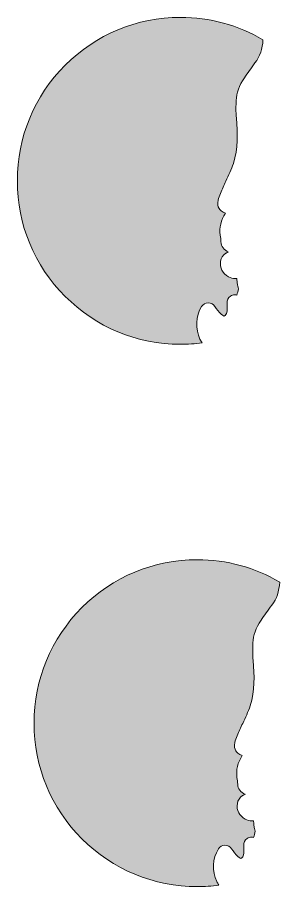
# Model space of a CAD drawing. Extents: x 5196 to 9860, y -2324 to 957.
# Drawn here: x 7336 to 7908, y -1019 to 871 of the extents above; entities that cross this region are included whole.
import ezdxf

# ---------------------------------------------------------------- set-up
doc = ezdxf.new("R2010")
doc.units = 0
doc.header["$MEASUREMENT"] = 0
doc.layers.add('Layer 1', color=7, linetype='Continuous', lineweight=0)

msp = doc.modelspace()

# ---------------------------------------------------------------- hatches: boundary and pattern name
at = {"layer": 'Layer 1', "true_color": 0xffc3f7, "transparency": 33554687}
h = msp.add_hatch(color=254, dxfattribs=at)
h.dxf.hatch_style = 2
edge = h.paths.add_edge_path()
edge.add_spline(control_points=[(7816.1, 287.1), (7816.6, 284.8), (7817.1, 282.7), (7817.7, 280.7), (7816.9, 276), (7815.6, 271.5), (7814.2, 267.3), (7812.8, 267.7), (7811.3, 267.9), (7809.8, 267.9), (7806.3, 267.9), (7803, 266.8), (7800.1, 264.8), (7795.2, 261.4), (7792.5, 255.6), (7792.9, 249.7), (7793.4, 242), (7794, 233.3), (7791.7, 227.3), (7791.1, 225.6), (7790, 224.2), (7789, 223.2), (7788, 222.2), (7787.1, 221.7), (7786.7, 221.7), (7786.5, 221.7), (7784.6, 222), (7780.1, 226), (7774.8, 230.8), (7770.2, 236.3), (7766.4, 242.4), (7763.3, 247.4), (7757.9, 250.4), (7751.9, 250.4), (7746, 250.4), (7740.6, 247.4), (7737.5, 242.3), (7724.7, 221.5), (7723.3, 193.8), (7733.9, 171.7), (7735.3, 168.9), (7736.9, 166.1), (7738.6, 163.4), (7723.1, 161.4), (7707.3, 160.4), (7691.4, 160.4), (7596.4, 160.4), (7507.2, 197.3), (7440, 264.5), (7372.9, 331.6), (7335.9, 420.9), (7335.9, 515.8), (7335.9, 610.7), (7372.9, 700), (7440, 767.1), (7507.2, 834.3), (7596.4, 871.3), (7691.4, 871.3), (7755.6, 871.3), (7817.1, 854.4), (7871.1, 822.7), (7870.3, 802.9), (7864.7, 786.3), (7853.8, 772.1), (7845.1, 760.7), (7837.5, 750.1), (7830.6, 739.8), (7819, 722.5), (7813.3, 706.9), (7812.7, 690.5), (7812.3, 680.1), (7812, 666.2), (7813.3, 651.9), (7816.1, 619.9), (7817.3, 585.8), (7806.7, 553.4), (7802.5, 540.5), (7796.4, 527.6), (7790.5, 515.1), (7786.4, 506.5), (7782.2, 497.6), (7778.5, 488.4), (7776.3, 483), (7774.6, 478.2), (7773.4, 473.7), (7771.2, 465.5), (7773.3, 459.5), (7775.4, 455.9), (7777.5, 452.5), (7781.6, 448), (7789.6, 445.8), (7779.5, 429.8), (7775.7, 413.7), (7778.1, 397.8), (7778.9, 392.7), (7779.4, 388), (7779.6, 383.5), (7780, 373.2), (7786.6, 364.7), (7795.7, 361.3), (7795.3, 361.1), (7795, 360.9), (7794.6, 360.7), (7793.5, 360.2), (7792.6, 359.6), (7790.9, 358.6), (7790.9, 358.6), (7790.4, 358.3), (7790.4, 358.3), (7777.2, 350), (7775.7, 332.5), (7781.8, 321.2), (7784.8, 315.6), (7789.8, 310.7), (7796.2, 307), (7800.5, 304.5), (7805.5, 303.3), (7811.2, 303.3), (7812.1, 303.3), (7813.1, 303.3), (7814.1, 303.4), (7814.5, 300.9), (7814.8, 298.4), (7814.9, 296), (7815.2, 292.5), (7815.6, 289.7), (7816.1, 287.1)], knot_values=[0, 0, 0, 0, 1, 1, 1, 2, 2, 2, 3, 3, 3, 4, 4, 4, 5, 5, 5, 6, 6, 6, 7, 7, 7, 8, 8, 8, 9, 9, 9, 10, 10, 10, 11, 11, 11, 12, 12, 12, 13, 13, 13, 14, 14, 14, 15, 15, 15, 16, 16, 16, 17, 17, 17, 18, 18, 18, 19, 19, 19, 20, 20, 20, 21, 21, 21, 22, 22, 22, 23, 23, 23, 24, 24, 24, 25, 25, 25, 26, 26, 26, 27, 27, 27, 28, 28, 28, 29, 29, 29, 30, 30, 30, 31, 31, 31, 32, 32, 32, 33, 33, 33, 34, 34, 34, 35, 35, 35, 36, 36, 36, 37, 37, 37, 38, 38, 38, 39, 39, 39, 40, 40, 40, 41, 41, 41, 42, 42, 42, 42], degree=3, periodic=0)
h = msp.add_hatch(color=254, dxfattribs=at)
h.dxf.hatch_style = 2
edge = h.paths.add_edge_path()
edge.add_spline(control_points=[(7852.6, -892.5), (7853.1, -894.8), (7853.6, -896.8), (7854.2, -898.9), (7853.4, -903.6), (7852.1, -908.1), (7850.8, -912.3), (7849.3, -911.9), (7847.8, -911.7), (7846.3, -911.7), (7842.9, -911.7), (7839.5, -912.7), (7836.6, -914.7), (7831.7, -918.1), (7829, -923.9), (7829.4, -929.9), (7829.9, -937.5), (7830.5, -946.2), (7828.2, -952.2), (7827.6, -954), (7826.5, -955.4), (7825.5, -956.3), (7824.5, -957.3), (7823.6, -957.9), (7823.2, -957.9), (7823, -957.9), (7821.1, -957.6), (7816.6, -953.5), (7811.3, -948.8), (7806.7, -943.3), (7802.9, -937.2), (7799.8, -932.2), (7794.4, -929.2), (7788.4, -929.2), (7782.5, -929.2), (7777.1, -932.2), (7774, -937.3), (7761.2, -958.1), (7759.8, -985.8), (7770.4, -1007.8), (7771.8, -1010.7), (7773.4, -1013.5), (7775.1, -1016.1), (7759.6, -1018.2), (7743.8, -1019.2), (7727.9, -1019.2), (7632.9, -1019.2), (7543.7, -982.2), (7476.5, -915.1), (7409.4, -848), (7372.4, -758.7), (7372.4, -663.8), (7372.4, -568.8), (7409.4, -479.6), (7476.5, -412.4), (7543.7, -345.3), (7632.9, -308.3), (7727.9, -308.3), (7792.1, -308.3), (7853.7, -325.2), (7907.6, -356.9), (7906.8, -376.7), (7901.2, -393.3), (7890.4, -407.4), (7881.7, -418.9), (7874, -429.5), (7867.1, -439.8), (7855.5, -457.1), (7849.8, -472.7), (7849.2, -489), (7848.8, -499.5), (7848.5, -513.4), (7849.8, -527.7), (7852.6, -559.7), (7853.9, -593.8), (7843.2, -626.2), (7839, -639.1), (7832.9, -652), (7827, -664.4), (7823, -673.1), (7818.7, -682), (7815, -691.2), (7812.8, -696.6), (7811.1, -701.4), (7809.9, -705.9), (7807.7, -714.1), (7809.8, -720.1), (7811.9, -723.6), (7814, -727.1), (7818.1, -731.6), (7826.1, -733.7), (7816, -749.7), (7812.2, -765.8), (7814.6, -781.7), (7815.4, -786.8), (7815.9, -791.5), (7816.1, -796.1), (7816.5, -806.4), (7823.1, -814.9), (7832.2, -818.3), (7831.9, -818.5), (7831.5, -818.7), (7831.1, -818.8), (7830, -819.4), (7829.1, -819.9), (7827.4, -821), (7827.4, -821), (7826.9, -821.3), (7826.9, -821.3), (7813.7, -829.6), (7812.2, -847), (7818.3, -858.4), (7821.3, -864), (7826.3, -868.9), (7832.7, -872.6), (7837, -875.1), (7842, -876.3), (7847.7, -876.3), (7848.6, -876.3), (7849.6, -876.3), (7850.7, -876.2), (7851, -878.7), (7851.3, -881.2), (7851.4, -883.6), (7851.7, -887.1), (7852.1, -889.8), (7852.6, -892.5)], knot_values=[0, 0, 0, 0, 1, 1, 1, 2, 2, 2, 3, 3, 3, 4, 4, 4, 5, 5, 5, 6, 6, 6, 7, 7, 7, 8, 8, 8, 9, 9, 9, 10, 10, 10, 11, 11, 11, 12, 12, 12, 13, 13, 13, 14, 14, 14, 15, 15, 15, 16, 16, 16, 17, 17, 17, 18, 18, 18, 19, 19, 19, 20, 20, 20, 21, 21, 21, 22, 22, 22, 23, 23, 23, 24, 24, 24, 25, 25, 25, 26, 26, 26, 27, 27, 27, 28, 28, 28, 29, 29, 29, 30, 30, 30, 31, 31, 31, 32, 32, 32, 33, 33, 33, 34, 34, 34, 35, 35, 35, 36, 36, 36, 37, 37, 37, 38, 38, 38, 39, 39, 39, 40, 40, 40, 41, 41, 41, 42, 42, 42, 42], degree=3, periodic=0)

# ---------------------------------------------------------------- linework, layer by layer
at = {"layer": 'Layer 1'}
for points in [[(7816.1, 287.1), (7816.6, 284.8), (7817.1, 282.7), (7817.7, 280.7), (7816.9, 276), (7815.6, 271.5), (7814.2, 267.3), (7812.8, 267.7), (7811.3, 267.9), (7809.8, 267.9), (7806.3, 267.9), (7803, 266.8), (7800.1, 264.8), (7795.2, 261.4), (7792.5, 255.6), (7792.9, 249.7), (7793.4, 242), (7794, 233.3), (7791.7, 227.3), (7791.1, 225.6), (7790, 224.2), (7789, 223.2), (7788, 222.2), (7787.1, 221.7), (7786.7, 221.7), (7786.5, 221.7), (7784.6, 222), (7780.1, 226), (7774.8, 230.8), (7770.2, 236.3), (7766.4, 242.4), (7763.3, 247.4), (7757.9, 250.4), (7751.9, 250.4), (7746, 250.4), (7740.6, 247.4), (7737.5, 242.3), (7724.7, 221.5), (7723.3, 193.8), (7733.9, 171.7), (7735.3, 168.9), (7736.9, 166.1), (7738.6, 163.4), (7723.1, 161.4), (7707.3, 160.4), (7691.4, 160.4), (7596.4, 160.4), (7507.2, 197.3), (7440, 264.5), (7372.9, 331.6), (7335.9, 420.9), (7335.9, 515.8), (7335.9, 610.7), (7372.9, 700), (7440, 767.1), (7507.2, 834.3), (7596.4, 871.3), (7691.4, 871.3), (7755.6, 871.3), (7817.1, 854.4), (7871.1, 822.7), (7870.3, 802.9), (7864.7, 786.3), (7853.8, 772.1), (7845.1, 760.7), (7837.5, 750.1), (7830.6, 739.8), (7819, 722.5), (7813.3, 706.9), (7812.7, 690.5), (7812.3, 680.1), (7812, 666.2), (7813.3, 651.9), (7816.1, 619.9), (7817.3, 585.8), (7806.7, 553.4), (7802.5, 540.5), (7796.4, 527.6), (7790.5, 515.1), (7786.4, 506.5), (7782.2, 497.6), (7778.5, 488.4), (7776.3, 483), (7774.6, 478.2), (7773.4, 473.7), (7771.2, 465.5), (7773.3, 459.5), (7775.4, 455.9), (7777.5, 452.5), (7781.6, 448), (7789.6, 445.8), (7779.5, 429.8), (7775.7, 413.7), (7778.1, 397.8), (7778.9, 392.7), (7779.4, 388), (7779.6, 383.5), (7780, 373.2), (7786.6, 364.7), (7795.7, 361.3), (7795.3, 361.1), (7795, 360.9), (7794.6, 360.7), (7793.5, 360.2), (7792.6, 359.6), (7790.9, 358.6), (7790.9, 358.6), (7790.4, 358.3), (7790.4, 358.3), (7777.2, 350), (7775.7, 332.5), (7781.8, 321.2), (7784.8, 315.6), (7789.8, 310.7), (7796.2, 307), (7800.5, 304.5), (7805.5, 303.3), (7811.2, 303.3), (7812.1, 303.3), (7813.1, 303.3), (7814.1, 303.4), (7814.5, 300.9), (7814.8, 298.4), (7814.9, 296), (7815.2, 292.5), (7815.6, 289.7), (7816.1, 287.1)], [(7852.6, -892.5), (7853.1, -894.8), (7853.6, -896.8), (7854.2, -898.9), (7853.4, -903.6), (7852.1, -908.1), (7850.8, -912.3), (7849.3, -911.9), (7847.8, -911.7), (7846.3, -911.7), (7842.9, -911.7), (7839.5, -912.7), (7836.6, -914.7), (7831.7, -918.1), (7829, -923.9), (7829.4, -929.9), (7829.9, -937.5), (7830.5, -946.2), (7828.2, -952.2), (7827.6, -954), (7826.5, -955.4), (7825.5, -956.3), (7824.5, -957.3), (7823.6, -957.9), (7823.2, -957.9), (7823, -957.9), (7821.1, -957.6), (7816.6, -953.5), (7811.3, -948.8), (7806.7, -943.3), (7802.9, -937.2), (7799.8, -932.2), (7794.4, -929.2), (7788.4, -929.2), (7782.5, -929.2), (7777.1, -932.2), (7774, -937.3), (7761.2, -958.1), (7759.8, -985.8), (7770.4, -1007.8), (7771.8, -1010.7), (7773.4, -1013.5), (7775.1, -1016.1), (7759.6, -1018.2), (7743.8, -1019.2), (7727.9, -1019.2), (7632.9, -1019.2), (7543.7, -982.2), (7476.5, -915.1), (7409.4, -848), (7372.4, -758.7), (7372.4, -663.8), (7372.4, -568.8), (7409.4, -479.6), (7476.5, -412.4), (7543.7, -345.3), (7632.9, -308.3), (7727.9, -308.3), (7792.1, -308.3), (7853.7, -325.2), (7907.6, -356.9), (7906.8, -376.7), (7901.2, -393.3), (7890.4, -407.4), (7881.7, -418.9), (7874, -429.5), (7867.1, -439.8), (7855.5, -457.1), (7849.8, -472.7), (7849.2, -489), (7848.8, -499.5), (7848.5, -513.4), (7849.8, -527.7), (7852.6, -559.7), (7853.9, -593.8), (7843.2, -626.2), (7839, -639.1), (7832.9, -652), (7827, -664.4), (7823, -673.1), (7818.7, -682), (7815, -691.2), (7812.8, -696.6), (7811.1, -701.4), (7809.9, -705.9), (7807.7, -714.1), (7809.8, -720.1), (7811.9, -723.6), (7814, -727.1), (7818.1, -731.6), (7826.1, -733.7), (7816, -749.7), (7812.2, -765.8), (7814.6, -781.7), (7815.4, -786.8), (7815.9, -791.5), (7816.1, -796.1), (7816.5, -806.4), (7823.1, -814.9), (7832.2, -818.3), (7831.9, -818.5), (7831.5, -818.7), (7831.1, -818.8), (7830, -819.4), (7829.1, -819.9), (7827.4, -821), (7827.4, -821), (7826.9, -821.3), (7826.9, -821.3), (7813.7, -829.6), (7812.2, -847), (7818.3, -858.4), (7821.3, -864), (7826.3, -868.9), (7832.7, -872.6), (7837, -875.1), (7842, -876.3), (7847.7, -876.3), (7848.6, -876.3), (7849.6, -876.3), (7850.7, -876.2), (7851, -878.7), (7851.3, -881.2), (7851.4, -883.6), (7851.7, -887.1), (7852.1, -889.8), (7852.6, -892.5)]]:
    msp.add_open_spline(points, degree=3, knots=[0, 0, 0, 0, 1, 1, 1, 2, 2, 2, 3, 3, 3, 4, 4, 4, 5, 5, 5, 6, 6, 6, 7, 7, 7, 8, 8, 8, 9, 9, 9, 10, 10, 10, 11, 11, 11, 12, 12, 12, 13, 13, 13, 14, 14, 14, 15, 15, 15, 16, 16, 16, 17, 17, 17, 18, 18, 18, 19, 19, 19, 20, 20, 20, 21, 21, 21, 22, 22, 22, 23, 23, 23, 24, 24, 24, 25, 25, 25, 26, 26, 26, 27, 27, 27, 28, 28, 28, 29, 29, 29, 30, 30, 30, 31, 31, 31, 32, 32, 32, 33, 33, 33, 34, 34, 34, 35, 35, 35, 36, 36, 36, 37, 37, 37, 38, 38, 38, 39, 39, 39, 40, 40, 40, 41, 41, 41, 42, 42, 42, 42], dxfattribs=at)

doc.saveas('drawing.dxf')
